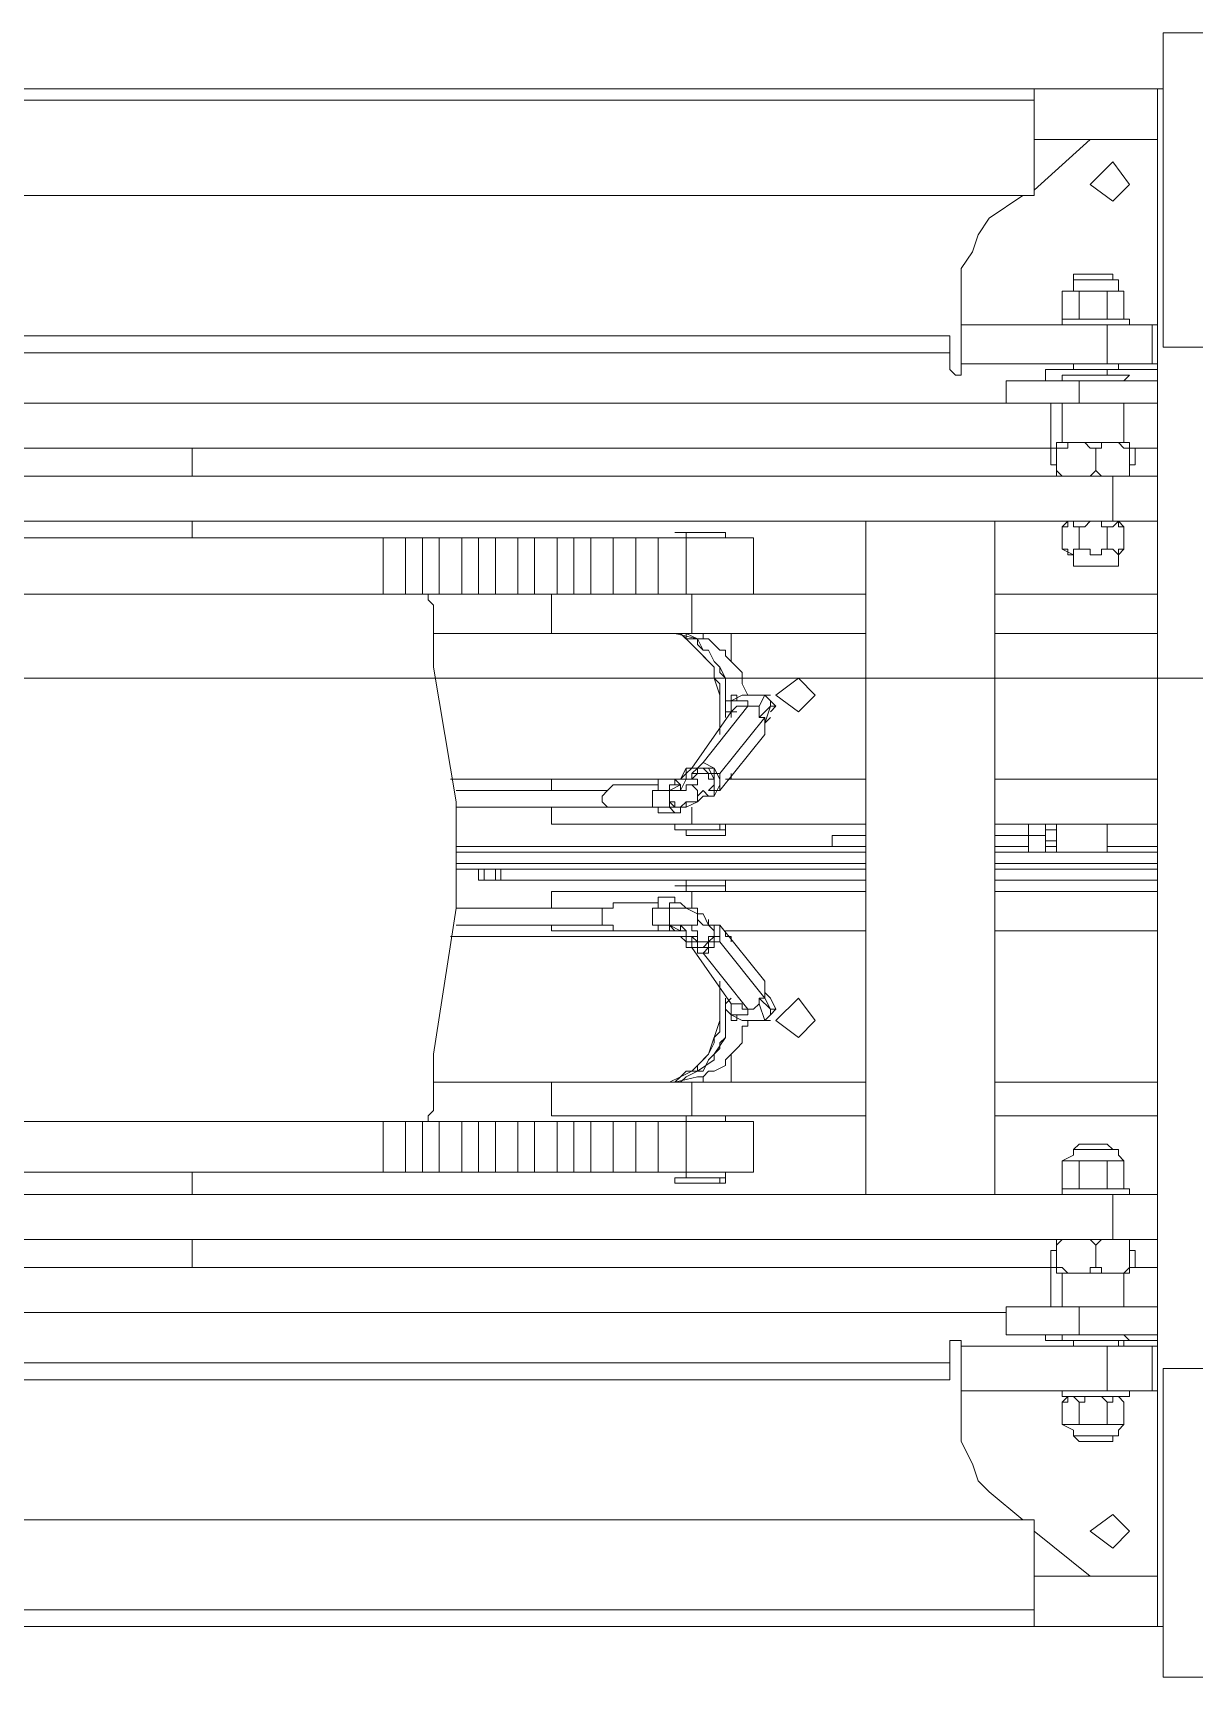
# Model space of a CAD drawing. Header units: metres. Extents: x -13316 to 152404, y -3899 to 30226.
# Drawn here: x 4391.8 to 4458.5, y 902.6 to 997 of the extents above; entities that cross this region are included whole.
import ezdxf

# ---------------------------------------------------------------- set-up
doc = ezdxf.new("R2010")
doc.units = ezdxf.units.M
doc.header["$LTSCALE"] = 100
doc.header["$MEASUREMENT"] = 0
doc.layers.get('0').update_dxf_attribs({"color": 9, "lineweight": 9})
doc.layers.add('25', color=9, linetype='Continuous', lineweight=9)
doc.layers.add('32-ekipman', color=9, linetype='Continuous', lineweight=9)
doc.styles.add('MuuM_TEXT-STANDART', font='ARIALN.TTF')
doc.dimstyles.new('MuuM_DIM200', dxfattribs={"dimscale": 20, "dimtxt": 2, "dimasz": 1, "dimexe": 1, "dimexo": 1, "dimgap": 1, "dimtad": 1, "dimdec": 1, "dimrnd": 0.5, "dimdsep": 46, "dimtxsty": 'MuuM_TEXT-STANDART', "dimblk": 'ARCHTICK', "dimcen": 0, "dimdle": 0.15, "dimclrd": 256, "dimclre": 256, "dimclrt": 256, "dimadec": 0, "dimazin": 0, "dimtfac": 5, "dimtdec": 1, "dimtix": 1, "dimtmove": 2, "dimatfit": 3, "dimldrblk": 'DOT', "dimfxl": 3, "dimfxlon": 1, "dimtolj": 1, "dimlwd": -1, "dimlwe": -1, "dimarcsym": 0})

# ---------------------------------------------------------------- blocks, each defined once
blk = doc.blocks.new('h')
for points in [[(181681.379, -16260.606), (181686.534, -16260.606)], [(181686.534, -16260.606), (181686.534, -16278.326)], [(181686.856, -16263.506), (181686.534, -16263.506)], [(181686.534, -16263.506), (181756.122, -16263.506)], [(181686.856, -16263.506), (181686.856, -16351.78)], [(181693.944, -16269.627), (181693.944, -16263.506)], [(181693.944, -16264.472), (181756.122, -16264.472)], [(181686.856, -16266.405), (181693.944, -16266.405)], [(181690.722, -16266.405), (181693.944, -16268.983)], [(181690.722, -16268.983), (181689.433, -16268.016), (181688.467, -16268.983), (181689.433, -16269.949), (181690.722, -16268.983)], [(181693.944, -16269.627), (181894.009, -16269.627)], [(181694.588, -16269.627), (181696.521, -16271.238)], [(181698.132, -16275.104), (181698.132, -16274.137), (181697.487, -16272.849), (181697.165, -16271.882), (181696.521, -16271.238)], [(181689.111, -16274.46), (181691.688, -16274.46), (181689.433, -16274.46)], [(181689.111, -16274.46), (181689.111, -16274.782)], [(181691.366, -16274.137), (181689.433, -16274.137)], [(181689.433, -16274.46), (181689.433, -16274.137)], [(181691.688, -16274.46), (181691.366, -16274.137)], [(181691.688, -16274.782), (181691.688, -16274.46), (181691.688, -16274.46)], [(181688.789, -16275.104), (181689.111, -16274.782)], [(181688.789, -16276.393), (181688.789, -16275.104)], [(181688.789, -16275.104), (181689.111, -16275.104)], [(181689.111, -16274.782), (181689.111, -16274.782)], [(181689.111, -16274.782), (181689.111, -16274.782)], [(181689.111, -16275.104), (181689.755, -16275.104)], [(181689.755, -16276.393), (181689.755, -16275.104)], [(181691.044, -16275.104), (181689.755, -16275.104)], [(181691.366, -16275.104), (181691.044, -16275.104)], [(181691.366, -16276.393), (181691.366, -16275.104)], [(181691.366, -16275.104), (181691.688, -16275.104)], [(181691.688, -16274.782), (181691.688, -16274.782)], [(181692.333, -16275.104), (181691.688, -16274.782)], [(181691.688, -16275.104), (181692.333, -16275.104)], [(181692.333, -16276.393), (181692.333, -16275.104)], [(181698.132, -16275.104), (181698.132, -16277.037)], [(181688.789, -16276.393), (181689.111, -16276.715)], [(181689.111, -16276.715), (181689.111, -16276.715), (181688.789, -16276.393)], [(181689.755, -16276.393), (181689.433, -16276.393), (181689.433, -16276.715), (181689.111, -16276.715)], [(181690.4, -16276.715), (181690.078, -16276.715), (181689.755, -16276.393)], [(181691.366, -16276.393), (181691.044, -16276.393), (181691.044, -16276.715), (181690.4, -16276.715)], [(181691.688, -16276.715), (181691.688, -16276.715), (181691.366, -16276.393)], [(181692.333, -16276.393), (181692.011, -16276.393), (181692.011, -16276.715), (181691.688, -16276.715)], [(181692.333, -16276.393), (181692.011, -16276.715)], [(181698.132, -16277.037), (181686.856, -16277.037)], [(181687.178, -16279.614), (181687.178, -16277.037)], [(181688.467, -16276.715), (181688.467, -16277.037)], [(181692.333, -16276.715), (181688.467, -16276.715)], [(181689.755, -16277.037), (181689.755, -16279.614)], [(181692.333, -16276.715), (181692.333, -16277.037)], [(181698.132, -16279.614), (181698.132, -16277.037)], [(181686.534, -16278.326), (181681.379, -16278.326)], [(181698.776, -16279.936), (181698.776, -16277.681)], [(181892.72, -16277.681), (181698.776, -16277.681)], [(181892.72, -16278.648), (181698.776, -16278.648)], [(181698.132, -16279.614), (181686.856, -16279.614)], [(181693.299, -16279.936), (181686.856, -16279.936)], [(181695.554, -16280.259), (181686.856, -16280.259)], [(181688.467, -16279.936), (181688.789, -16280.259)], [(181692.333, -16279.936), (181688.467, -16279.936)], [(181692.333, -16279.936), (181688.467, -16279.936)], [(181692.333, -16279.936), (181688.467, -16279.936)], [(181688.789, -16279.614), (181688.789, -16279.936)], [(181689.111, -16279.936), (181689.111, -16279.614)], [(181689.755, -16279.936), (181689.755, -16279.936)], [(181691.366, -16281.869), (181691.366, -16280.259)], [(181691.688, -16279.936), (181691.688, -16279.614)], [(181692.333, -16279.936), (181692.333, -16280.259)], [(181693.299, -16280.259), (181693.299, -16279.936)], [(181695.554, -16280.259), (181695.554, -16281.869)], [(181698.132, -16279.614), (181698.132, -16279.936)], [(181698.132, -16279.936), (181698.132, -16279.936), (181698.454, -16279.936), (181698.776, -16279.936)], [(181695.554, -16281.869), (181686.856, -16281.869)], [(181688.789, -16281.869), (181688.789, -16283.802)], [(181692.333, -16281.869), (181692.333, -16283.802)], [(181692.977, -16284.125), (181692.977, -16281.869)], [(181901.097, -16281.547), (181695.554, -16281.547)], [(181688.467, -16285.735), (181688.467, -16283.802)], [(181688.467, -16283.802), (181692.655, -16283.802)], [(181688.467, -16284.125), (181688.467, -16284.125), (181688.789, -16283.802), (181689.433, -16283.802)], [(181689.433, -16283.802), (181690.078, -16283.802)], [(181690.078, -16283.802), (181690.078, -16284.125), (181690.4, -16284.125)], [(181690.4, -16284.125), (181690.722, -16284.125), (181690.722, -16283.802), (181691.688, -16283.802)], [(181691.688, -16283.802), (181692.011, -16283.802), (181692.333, -16284.125), (181692.655, -16284.125)], [(181692.655, -16285.735), (181692.655, -16283.802)], [(181686.856, -16284.125), (181688.467, -16284.125)], [(181688.145, -16284.125), (181688.145, -16285.091)], [(181690.4, -16285.413), (181690.4, -16284.125)], [(181809.601, -16284.125), (181692.655, -16284.125)], [(181692.977, -16284.125), (181692.977, -16285.091)], [(181742.269, -16284.125), (181742.269, -16285.735)], [(181809.601, -16285.735), (181686.856, -16285.735)], [(181688.467, -16285.091), (181688.145, -16285.091)], [(181688.467, -16285.413), (181688.467, -16285.735), (181688.789, -16285.735), (181689.111, -16285.735), (181689.111, -16285.735)], [(181689.433, -16285.735), (181690.078, -16285.735), (181690.078, -16285.735), (181690.078, -16285.735), (181690.4, -16285.413)], [(181689.433, -16288.313), (181689.433, -16285.735)], [(181690.4, -16285.413), (181690.722, -16285.735), (181690.722, -16285.735), (181691.044, -16285.735), (181691.688, -16285.735)], [(181691.688, -16285.735), (181692.011, -16285.735), (181692.011, -16285.735), (181692.333, -16285.735), (181692.655, -16285.413)], [(181692.977, -16285.091), (181692.655, -16285.091)], [(181809.601, -16288.313), (181686.856, -16288.313)], [(181688.467, -16288.635), (181688.467, -16288.313)], [(181688.467, -16288.635), (181692.333, -16288.635)], [(181688.789, -16288.635), (181688.789, -16290.246)], [(181688.789, -16288.635), (181689.111, -16288.635)], [(181688.789, -16288.635), (181689.111, -16288.635)], [(181689.111, -16288.635), (181689.755, -16288.635)], [(181689.755, -16288.635), (181689.755, -16290.246)], [(181689.755, -16288.635), (181690.4, -16288.635)], [(181690.4, -16288.635), (181691.366, -16288.635)], [(181691.366, -16288.635), (181691.366, -16290.246)], [(181691.366, -16288.635), (181691.688, -16288.635)], [(181691.688, -16288.635), (181692.333, -16288.635)], [(181692.333, -16288.635), (181692.011, -16288.635)], [(181692.333, -16288.635), (181692.333, -16288.313)], [(181692.333, -16288.635), (181692.333, -16290.246)], [(181696.199, -16288.313), (181696.199, -16326.973)], [(181703.609, -16288.313), (181696.199, -16288.313)], [(181703.609, -16288.313), (181703.609, -16326.973)], [(181742.269, -16288.313), (181742.269, -16289.601)], [(181710.052, -16289.601), (181710.052, -16292.501)], [(181718.106, -16289.601), (181710.052, -16289.601)], [(181711.663, -16288.957), (181711.663, -16289.279)], [(181711.663, -16288.957), (181714.562, -16288.957)], [(181713.918, -16288.957), (181711.663, -16288.957)], [(181713.918, -16288.957), (181711.663, -16288.957)], [(181711.663, -16288.957), (181711.663, -16288.957)], [(181711.663, -16289.279), (181711.663, -16289.601)], [(181713.918, -16289.279), (181711.663, -16289.279)], [(181711.985, -16289.279), (181711.985, -16288.957)], [(181714.562, -16289.279), (181711.985, -16289.279)], [(181713.918, -16288.957), (181713.918, -16288.957)], [(181713.918, -16289.279), (181713.918, -16289.601)], [(181713.918, -16289.601), (181713.918, -16292.501)], [(181714.562, -16289.279), (181714.562, -16288.957)], [(181715.529, -16292.501), (181715.529, -16289.601)], [(181716.817, -16289.601), (181716.817, -16292.501)], [(181718.106, -16289.601), (181718.106, -16292.501)], [(181718.106, -16289.601), (181763.532, -16289.601)], [(181719.395, -16289.601), (181719.395, -16292.501)], [(181720.361, -16289.601), (181720.361, -16292.501)], [(181721.328, -16289.601), (181721.328, -16292.501)], [(181722.616, -16289.601), (181722.616, -16292.501)], [(181723.583, -16289.601), (181723.583, -16292.501)], [(181724.872, -16289.601), (181724.872, -16292.501)], [(181725.838, -16289.601), (181725.838, -16292.501)], [(181726.805, -16289.601), (181726.805, -16292.501)], [(181728.093, -16289.601), (181728.093, -16292.501)], [(181729.06, -16289.601), (181729.06, -16292.501)], [(181730.026, -16289.601), (181730.026, -16292.501)], [(181731.315, -16289.601), (181731.315, -16292.501)], [(181731.315, -16292.501), (181731.315, -16289.601)], [(181688.789, -16290.246), (181689.433, -16290.246)], [(181688.789, -16290.246), (181689.111, -16290.568)], [(181689.111, -16290.568), (181689.111, -16290.568)], [(181689.111, -16290.568), (181689.111, -16290.568)], [(181689.111, -16290.568), (181689.111, -16290.89)], [(181689.433, -16290.246), (181689.755, -16290.246)], [(181689.755, -16290.246), (181691.366, -16290.246)], [(181691.366, -16290.246), (181692.333, -16290.246)], [(181692.333, -16290.246), (181691.688, -16290.568)], [(181691.688, -16290.568), (181691.688, -16290.568)], [(181691.688, -16290.89), (181691.688, -16290.89), (181691.688, -16290.568)], [(181689.111, -16290.89), (181691.688, -16290.89)], [(181689.433, -16290.89), (181689.755, -16291.212)], [(181691.688, -16290.89), (181689.433, -16290.89)], [(181691.366, -16291.212), (181689.755, -16291.212)], [(181691.688, -16290.89), (181691.366, -16291.212)], [(181740.658, -16292.501), (181710.052, -16292.501)], [(181711.663, -16292.501), (181711.663, -16292.823)], [(181713.918, -16292.501), (181713.918, -16292.823)], [(181728.415, -16293.145), (181728.415, -16293.145), (181728.738, -16292.823), (181728.738, -16292.501), (181729.06, -16292.501)], [(181729.06, -16292.501), (181754.189, -16292.501)], [(181731.315, -16292.501), (181763.532, -16292.501)], [(181696.199, -16292.823), (181686.856, -16292.823)], [(181721.65, -16292.823), (181703.609, -16292.823)], [(181713.596, -16294.756), (181713.596, -16292.823)], [(181721.65, -16294.756), (181721.65, -16292.823)], [(181728.415, -16293.145), (181728.415, -16296.367)], [(181696.199, -16294.756), (181686.856, -16294.756)], [(181721.65, -16294.756), (181703.609, -16294.756)], [(181710.374, -16298.3), (181710.374, -16297.978), (181710.696, -16297.978), (181710.696, -16297.333), (181710.696, -16297.011), (181711.018, -16296.689), (181711.341, -16296.367), (181711.663, -16296.045), (181711.663, -16295.723), (181712.307, -16295.4), (181712.629, -16295.4), (181712.951, -16295.078), (181713.274, -16295.078)], [(181711.341, -16294.756), (181711.341, -16296.367)], [(181711.341, -16294.756), (181711.341, -16296.367)], [(181713.918, -16294.756), (181711.341, -16294.756)], [(181711.663, -16294.756), (181711.663, -16294.756)], [(181714.562, -16294.756), (181714.24, -16294.756), (181713.918, -16295.078), (181713.274, -16295.4), (181712.951, -16295.4), (181712.629, -16296.045), (181712.307, -16296.367), (181711.663, -16297.333), (181711.663, -16297.978)], [(181714.884, -16294.756), (181714.24, -16294.756), (181713.918, -16295.078), (181713.918, -16295.078), (181713.274, -16295.4), (181713.274, -16295.4), (181712.307, -16296.045), (181712.307, -16296.367), (181711.985, -16296.689), (181711.985, -16297.011), (181711.663, -16297.333), (181711.663, -16297.656), (181711.663, -16297.978)], [(181715.207, -16294.756), (181714.562, -16294.756), (181714.24, -16295.078), (181713.918, -16295.4), (181713.596, -16295.4), (181713.274, -16295.4), (181713.274, -16295.723), (181712.951, -16296.045), (181712.629, -16296.367), (181712.307, -16297.011), (181712.307, -16297.333), (181711.985, -16297.656), (181711.985, -16297.978)], [(181711.985, -16298.944), (181711.985, -16298.3), (181712.629, -16296.367), (181713.274, -16295.723), (181713.596, -16295.4), (181714.24, -16295.078)], [(181712.951, -16294.756), (181712.951, -16295.078)], [(181713.274, -16295.078), (181714.562, -16294.756)], [(181713.918, -16294.756), (181713.918, -16294.756)], [(181714.24, -16295.078), (181714.884, -16294.756)], [(181714.884, -16294.756), (181714.562, -16294.756)], [(181714.884, -16294.756), (181715.529, -16294.756)], [(181714.884, -16294.756), (181715.207, -16294.756)], [(181715.529, -16294.756), (181715.207, -16294.756)], [(181728.415, -16294.756), (181715.529, -16294.756)], [(181727.127, -16304.743), (181728.415, -16296.367)], [(181708.763, -16298.3), (181707.475, -16297.333), (181706.508, -16298.3), (181707.475, -16299.589), (181708.763, -16298.3)], [(181711.663, -16297.978), (181711.663, -16299.589)], [(181711.663, -16297.978), (181711.663, -16298.622)], [(181711.985, -16297.978), (181711.985, -16298.944)], [(181709.085, -16298.622), (181708.763, -16298.944)], [(181709.085, -16298.944), (181708.763, -16298.944)], [(181708.763, -16298.944), (181709.085, -16299.589)], [(181709.408, -16298.3), (181709.085, -16298.3), (181709.408, -16298.3)], [(181709.408, -16298.3), (181709.085, -16298.622)], [(181709.085, -16298.944), (181709.085, -16298.622)], [(181709.085, -16298.622), (181709.085, -16298.944)], [(181709.408, -16299.589), (181709.085, -16298.944)], [(181709.73, -16299.589), (181709.085, -16298.944)], [(181710.696, -16298.3), (181709.408, -16298.3)], [(181709.73, -16299.266), (181709.408, -16298.3)], [(181709.73, -16299.266), (181710.052, -16298.944), (181710.374, -16298.944)], [(181710.374, -16298.944), (181710.374, -16298.622), (181710.696, -16298.622)], [(181710.374, -16298.944), (181710.696, -16298.944)], [(181710.374, -16298.944), (181712.951, -16302.166)], [(181710.696, -16298.944), (181710.374, -16298.944)], [(181710.696, -16298.3), (181711.341, -16298.622)], [(181711.341, -16298.622), (181710.696, -16298.622)], [(181710.696, -16298.944), (181710.696, -16298.944), (181710.696, -16299.266), (181711.341, -16299.266)], [(181711.018, -16298.3), (181711.341, -16298.3)], [(181711.018, -16298.622), (181711.018, -16298.3)], [(181711.018, -16298.3), (181711.341, -16298.3)], [(181711.341, -16298.3), (181711.341, -16298.622), (181711.663, -16298.944), (181711.663, -16298.944)], [(181711.341, -16299.266), (181711.341, -16298.622)], [(181711.663, -16298.944), (181711.663, -16299.266), (181711.341, -16299.589)], [(181711.341, -16299.266), (181711.341, -16298.944)], [(181711.663, -16298.622), (181711.663, -16298.944)], [(181711.663, -16298.944), (181711.663, -16299.589)], [(181711.985, -16300.555), (181711.985, -16298.944)], [(181711.985, -16298.944), (181711.985, -16300.555)], [(181709.408, -16299.911), (181709.085, -16299.589)], [(181709.408, -16299.589), (181709.408, -16299.589), (181709.73, -16299.589), (181709.73, -16299.266), (181709.73, -16299.266)], [(181709.408, -16299.589), (181711.985, -16302.81)], [(181709.408, -16300.233), (181709.408, -16299.589)], [(181711.341, -16299.266), (181711.018, -16299.266)], [(181711.341, -16299.266), (181713.596, -16302.488)], [(181709.408, -16300.555), (181709.408, -16300.233)], [(181709.408, -16300.555), (181711.985, -16303.777)], [(181711.341, -16302.81), (181711.341, -16303.132)], [(181711.985, -16303.455), (181711.985, -16303.132), (181712.307, -16303.132), (181712.307, -16302.81), (181712.307, -16302.81), (181712.307, -16302.488)], [(181711.985, -16302.81), (181712.307, -16302.81), (181712.307, -16302.488)], [(181711.985, -16303.455), (181711.985, -16302.81)], [(181712.307, -16302.488), (181712.629, -16302.488), (181712.629, -16302.166), (181712.951, -16302.166)], [(181712.307, -16302.488), (181712.629, -16302.488), (181712.951, -16302.166), (181713.274, -16302.166)], [(181712.307, -16303.455), (181712.307, -16303.132), (181712.307, -16303.132), (181712.307, -16302.81), (181712.629, -16302.81), (181712.951, -16302.488)], [(181712.951, -16302.488), (181712.629, -16302.488), (181712.629, -16302.81), (181712.307, -16302.81), (181712.307, -16303.132), (181712.307, -16303.132), (181712.307, -16303.455)], [(181713.274, -16302.81), (181712.629, -16302.81), (181712.307, -16303.132)], [(181713.274, -16303.132), (181713.274, -16302.81), (181712.629, -16302.81), (181712.629, -16303.132), (181712.307, -16303.132)], [(181712.951, -16302.166), (181713.274, -16302.166)], [(181713.274, -16302.488), (181712.951, -16302.488)], [(181712.951, -16302.488), (181713.274, -16302.488)], [(181713.274, -16302.166), (181713.274, -16302.488), (181713.596, -16302.488)], [(181713.274, -16302.166), (181713.274, -16302.488), (181713.596, -16302.488), (181713.596, -16302.81), (181713.918, -16302.81), (181713.918, -16303.132)], [(181713.274, -16302.488), (181713.274, -16302.81)], [(181713.596, -16303.132), (181713.596, -16302.81), (181713.274, -16302.81), (181713.274, -16302.488), (181713.274, -16302.488)], [(181713.274, -16302.81), (181713.596, -16302.81), (181713.596, -16303.132)], [(181713.596, -16303.132), (181713.596, -16303.132), (181713.274, -16302.81)], [(181713.596, -16302.488), (181713.918, -16302.488), (181713.918, -16303.132)], [(181714.884, -16303.132), (181714.24, -16303.132), (181713.918, -16302.81)], [(181713.918, -16302.81), (181714.24, -16303.132), (181714.562, -16303.132), (181714.884, -16303.132)], [(181696.199, -16303.455), (181686.856, -16303.455)], [(181711.663, -16303.455), (181703.609, -16303.455)], [(181711.663, -16303.132), (181711.341, -16303.132)], [(181711.341, -16303.132), (181711.341, -16303.132)], [(181711.663, -16303.132), (181711.663, -16303.455)], [(181712.307, -16303.777), (181712.307, -16303.777), (181712.307, -16303.777), (181711.985, -16303.777), (181711.985, -16303.455)], [(181711.985, -16303.777), (181711.985, -16303.455)], [(181712.307, -16303.777), (181711.985, -16303.777), (181711.985, -16303.777)], [(181712.307, -16303.777), (181712.307, -16303.455), (181712.307, -16303.455), (181712.307, -16303.132), (181712.307, -16303.132), (181712.307, -16303.132)], [(181712.307, -16303.132), (181712.307, -16303.455)], [(181712.307, -16303.455), (181712.629, -16303.777)], [(181712.307, -16303.455), (181712.307, -16303.777), (181712.307, -16303.777), (181712.307, -16303.455)], [(181712.307, -16303.455), (181712.307, -16303.777), (181712.307, -16303.777), (181712.629, -16303.777)], [(181712.629, -16303.777), (181712.307, -16303.777)], [(181712.629, -16303.777), (181712.307, -16303.777)], [(181712.629, -16303.777), (181712.629, -16303.777), (181712.307, -16303.777)], [(181712.951, -16304.421), (181712.629, -16303.777)], [(181712.629, -16303.777), (181712.629, -16304.099)], [(181712.629, -16303.777), (181712.629, -16304.099)], [(181712.629, -16303.777), (181712.951, -16303.777)], [(181712.951, -16303.777), (181713.274, -16304.099)], [(181713.918, -16303.132), (181713.274, -16303.132)], [(181713.274, -16303.132), (181713.274, -16303.455)], [(181713.274, -16303.132), (181713.596, -16303.132)], [(181713.274, -16303.132), (181713.274, -16303.132)], [(181713.274, -16303.132), (181713.274, -16303.132)], [(181713.274, -16303.455), (181713.596, -16303.455)], [(181713.596, -16303.455), (181713.596, -16303.777), (181713.274, -16303.777), (181713.274, -16304.099)], [(181713.596, -16303.455), (181713.596, -16303.777), (181713.918, -16303.777)], [(181713.918, -16303.132), (181713.918, -16303.132)], [(181713.918, -16303.132), (181714.562, -16303.132)], [(181713.918, -16303.455), (181713.918, -16303.132)], [(181713.918, -16303.132), (181713.918, -16303.132), (181714.24, -16303.132)], [(181713.918, -16303.132), (181714.24, -16303.132)], [(181713.918, -16303.132), (181713.918, -16303.132)], [(181713.918, -16303.132), (181713.918, -16303.455)], [(181713.918, -16303.132), (181713.918, -16303.132)], [(181713.918, -16303.132), (181713.918, -16303.132)], [(181714.562, -16303.455), (181713.918, -16303.455)], [(181714.24, -16303.777), (181713.918, -16303.455)], [(181713.918, -16303.777), (181714.24, -16303.777)], [(181714.24, -16303.132), (181715.207, -16303.132)], [(181714.24, -16303.132), (181714.562, -16303.132)], [(181714.24, -16303.455), (181714.884, -16303.777)], [(181714.24, -16303.777), (181714.24, -16303.455), (181714.562, -16303.455)], [(181714.24, -16303.777), (181714.24, -16303.455), (181714.562, -16303.455), (181714.884, -16303.777)], [(181714.24, -16303.777), (181714.24, -16303.777)], [(181714.24, -16303.777), (181714.24, -16303.777), (181714.562, -16303.777)], [(181714.562, -16303.132), (181714.884, -16303.132)], [(181715.529, -16303.455), (181714.562, -16303.455)], [(181714.562, -16303.455), (181714.884, -16303.455), (181714.884, -16303.777)], [(181714.562, -16303.777), (181714.884, -16303.777)], [(181714.884, -16303.132), (181715.207, -16303.132)], [(181715.529, -16303.132), (181714.884, -16303.132)], [(181715.851, -16303.777), (181714.884, -16303.777)], [(181714.884, -16303.777), (181714.884, -16303.777), (181714.884, -16303.777)], [(181714.884, -16303.777), (181714.884, -16303.777), (181714.884, -16303.777), (181714.884, -16304.421)], [(181714.884, -16303.777), (181714.884, -16304.421)], [(181714.884, -16303.777), (181714.884, -16304.421)], [(181715.207, -16303.132), (181715.529, -16303.132)], [(181727.449, -16303.132), (181715.529, -16303.132)], [(181721.65, -16303.455), (181715.529, -16303.455)], [(181715.529, -16303.455), (181715.529, -16303.455), (181715.529, -16303.777)], [(181715.851, -16303.455), (181715.529, -16303.455)], [(181715.529, -16303.777), (181715.851, -16303.777)], [(181715.529, -16303.777), (181715.851, -16303.777)], [(181718.106, -16303.455), (181715.851, -16303.455)], [(181715.851, -16303.777), (181715.851, -16304.421)], [(181715.851, -16303.777), (181715.851, -16304.421)], [(181715.851, -16303.777), (181715.851, -16303.777)], [(181718.428, -16303.777), (181718.106, -16303.777), (181718.106, -16303.455)], [(181727.127, -16303.777), (181718.428, -16303.777)], [(181718.75, -16304.421), (181718.75, -16303.777), (181718.428, -16303.777), (181718.428, -16303.777)], [(181721.65, -16303.455), (181721.65, -16303.777)], [(181713.274, -16304.743), (181713.274, -16304.421), (181712.951, -16304.421)], [(181713.274, -16304.421), (181713.274, -16304.099)], [(181713.274, -16304.099), (181713.274, -16304.099), (181713.274, -16304.421)], [(181713.274, -16304.421), (181713.274, -16304.421)], [(181713.274, -16304.421), (181713.918, -16304.743)], [(181713.918, -16304.743), (181713.274, -16304.743)], [(181713.596, -16304.743), (181713.596, -16305.71)], [(181713.918, -16304.743), (181714.24, -16304.743)], [(181714.24, -16305.065), (181713.918, -16304.743)], [(181713.918, -16304.743), (181713.918, -16304.743)], [(181714.24, -16304.743), (181714.24, -16304.743), (181714.562, -16304.743), (181714.562, -16304.743), (181714.884, -16304.743), (181714.884, -16304.421)], [(181714.884, -16304.421), (181714.884, -16304.743), (181714.24, -16304.743)], [(181714.562, -16304.743), (181714.24, -16304.743)], [(181714.884, -16304.743), (181714.562, -16304.743), (181714.24, -16304.743)], [(181714.884, -16304.421), (181714.884, -16304.743), (181714.562, -16304.743)], [(181714.884, -16304.099), (181714.884, -16304.421)], [(181714.884, -16304.421), (181714.884, -16304.743)], [(181714.884, -16304.421), (181714.884, -16304.743), (181714.884, -16304.743), (181714.884, -16305.065)], [(181714.884, -16304.421), (181714.884, -16304.421)], [(181715.851, -16304.743), (181714.884, -16304.743)], [(181714.884, -16304.743), (181714.884, -16304.743), (181714.884, -16305.065)], [(181715.851, -16304.743), (181715.529, -16304.743)], [(181715.851, -16304.743), (181715.529, -16304.743)], [(181715.529, -16304.743), (181715.529, -16305.065)], [(181715.851, -16304.421), (181715.851, -16304.743)], [(181715.851, -16304.421), (181715.851, -16304.743)], [(181715.851, -16304.743), (181715.851, -16304.743)], [(181718.428, -16304.743), (181718.106, -16304.743), (181718.106, -16305.065)], [(181718.75, -16304.421), (181718.75, -16304.743), (181718.428, -16304.743), (181718.428, -16304.743)], [(181727.127, -16304.743), (181718.428, -16304.743)], [(181721.65, -16304.743), (181721.65, -16305.71)], [(181727.127, -16310.864), (181727.127, -16304.743)], [(181686.856, -16305.71), (181696.199, -16305.71)], [(181703.609, -16305.71), (181721.65, -16305.71)], [(181711.663, -16305.71), (181711.663, -16306.354)], [(181713.918, -16305.71), (181713.918, -16306.354)], [(181714.562, -16305.388), (181714.562, -16305.065), (181714.24, -16305.065)], [(181714.884, -16305.065), (181714.24, -16305.065)], [(181714.884, -16305.065), (181714.562, -16305.065), (181714.562, -16305.388)], [(181715.529, -16305.388), (181714.562, -16305.388)], [(181715.529, -16305.065), (181715.851, -16305.065)], [(181715.529, -16305.065), (181715.529, -16305.065), (181715.529, -16305.388)], [(181718.106, -16305.065), (181715.851, -16305.065)], [(181686.856, -16306.354), (181696.199, -16306.354)], [(181724.549, -16306.354), (181703.609, -16306.354)], [(181713.918, -16306.032), (181711.663, -16306.032)], [(181711.663, -16306.032), (181714.562, -16306.032)], [(181713.918, -16306.354), (181711.663, -16306.354)], [(181711.663, -16306.354), (181711.663, -16306.354)], [(181714.562, -16306.032), (181711.985, -16306.032)], [(181713.918, -16306.032), (181713.918, -16306.354)], [(181713.918, -16306.354), (181713.918, -16306.354)], [(181724.549, -16306.998), (181724.549, -16306.354)], [(181724.549, -16306.354), (181724.549, -16306.354)], [(181724.549, -16306.354), (181724.549, -16306.676)], [(181724.549, -16306.354), (181724.549, -16306.354)], [(181724.549, -16306.354), (181724.872, -16306.354)], [(181724.549, -16306.676), (181724.549, -16306.998)], [(181724.872, -16306.354), (181724.872, -16306.354)], [(181725.194, -16306.354), (181724.872, -16306.354), (181724.872, -16306.998)], [(181725.194, -16306.354), (181724.872, -16306.354), (181724.872, -16306.998), (181725.194, -16306.998)], [(181725.516, -16306.354), (181725.194, -16306.354)], [(181725.516, -16306.354), (181725.194, -16306.354)], [(181725.516, -16306.998), (181725.516, -16306.998), (181725.516, -16306.354), (181725.194, -16306.354)], [(181725.516, -16306.998), (181725.516, -16306.998), (181725.516, -16306.998), (181725.516, -16306.354), (181725.194, -16306.354)], [(181725.838, -16306.998), (181725.838, -16306.354), (181725.516, -16306.354)], [(181725.516, -16306.998), (181725.516, -16306.998), (181725.516, -16306.998), (181725.516, -16306.354), (181725.516, -16306.354)], [(181696.199, -16306.998), (181686.856, -16306.998)], [(181686.856, -16306.998), (181696.199, -16306.998)], [(181686.856, -16307.321), (181696.199, -16307.321)], [(181727.127, -16306.998), (181703.609, -16306.998)], [(181703.609, -16306.998), (181724.549, -16306.998)], [(181703.609, -16307.321), (181727.127, -16307.321)], [(181724.549, -16306.998), (181724.549, -16306.998)], [(181724.549, -16306.998), (181724.549, -16306.998)], [(181727.127, -16306.998), (181727.127, -16306.998)], [(181727.127, -16307.321), (181727.127, -16306.998)], [(181727.127, -16306.998), (181727.127, -16306.998)], [(181686.856, -16307.965), (181696.199, -16307.965)], [(181689.755, -16308.287), (181686.856, -16308.287)], [(181689.755, -16309.576), (181689.755, -16307.965)], [(181692.655, -16307.965), (181689.755, -16307.965)], [(181692.655, -16308.287), (181692.655, -16307.965)], [(181692.655, -16308.287), (181692.655, -16309.576)], [(181692.655, -16308.287), (181693.299, -16308.287)], [(181693.299, -16308.287), (181692.655, -16308.287)], [(181693.299, -16309.576), (181693.299, -16307.965)], [(181694.266, -16309.576), (181694.266, -16307.965)], [(181694.266, -16308.287), (181696.199, -16308.287)], [(181696.199, -16308.287), (181694.266, -16308.287)], [(181703.609, -16307.965), (181727.127, -16307.965)], [(181703.609, -16308.287), (181705.542, -16308.287)], [(181727.127, -16308.287), (181703.609, -16308.287)], [(181705.542, -16308.287), (181705.542, -16308.931)], [(181727.127, -16307.965), (181727.127, -16308.287)], [(181727.127, -16308.287), (181727.127, -16308.609)], [(181693.299, -16308.609), (181692.655, -16308.609)], [(181693.299, -16309.254), (181692.655, -16309.254)], [(181694.266, -16308.931), (181693.299, -16308.931)], [(181694.266, -16308.931), (181696.199, -16308.931)], [(181703.609, -16308.931), (181705.542, -16308.931)], [(181713.918, -16308.931), (181711.663, -16308.931)], [(181713.918, -16308.931), (181711.663, -16308.931)], [(181711.663, -16308.931), (181711.663, -16309.254)], [(181711.663, -16308.931), (181711.663, -16308.931)], [(181713.918, -16309.254), (181711.663, -16309.254)], [(181711.663, -16309.254), (181711.663, -16309.576)], [(181711.985, -16309.254), (181714.562, -16309.254)], [(181711.985, -16309.576), (181711.985, -16309.254)], [(181713.918, -16308.931), (181713.918, -16308.931)], [(181713.918, -16308.931), (181713.918, -16309.254)], [(181714.562, -16309.254), (181714.562, -16309.576)], [(181727.127, -16308.609), (181727.127, -16308.609)], [(181686.856, -16309.576), (181696.199, -16309.576)], [(181703.609, -16309.576), (181721.65, -16309.576)], [(181714.562, -16309.576), (181711.663, -16309.576)], [(181713.596, -16310.542), (181713.596, -16309.576)], [(181714.884, -16310.542), (181714.562, -16310.22), (181714.24, -16310.22), (181714.24, -16310.542)], [(181714.562, -16310.22), (181714.24, -16310.22), (181714.24, -16310.542)], [(181715.529, -16310.22), (181714.562, -16310.22)], [(181714.884, -16310.542), (181714.562, -16310.22)], [(181715.529, -16310.542), (181715.529, -16310.22)], [(181721.65, -16310.542), (181721.65, -16309.576)], [(181711.985, -16312.153), (181711.985, -16311.831), (181712.307, -16311.187)], [(181711.985, -16311.509), (181712.307, -16311.509), (181712.307, -16311.187), (181712.307, -16311.187)], [(181712.307, -16311.187), (181712.629, -16311.187)], [(181712.307, -16311.187), (181712.629, -16311.187)], [(181712.951, -16311.509), (181712.629, -16311.187)], [(181712.629, -16311.187), (181712.951, -16311.187)], [(181713.274, -16310.864), (181713.274, -16310.864), (181712.951, -16311.187)], [(181712.951, -16311.509), (181713.274, -16311.187)], [(181713.274, -16310.864), (181713.918, -16310.542)], [(181713.274, -16311.187), (181713.274, -16310.864)], [(181713.274, -16310.864), (181713.918, -16310.864)], [(181713.274, -16311.187), (181713.274, -16311.509), (181713.596, -16311.831)], [(181713.274, -16311.187), (181713.274, -16311.187), (181713.274, -16311.187)], [(181713.918, -16310.542), (181713.918, -16310.864)], [(181713.918, -16310.542), (181713.918, -16310.864)], [(181713.918, -16310.864), (181713.918, -16310.542)], [(181713.918, -16310.542), (181713.918, -16310.542)], [(181714.24, -16310.542), (181713.918, -16310.542)], [(181713.918, -16310.864), (181714.24, -16310.542)], [(181713.918, -16310.864), (181713.918, -16310.864)], [(181714.24, -16310.542), (181714.562, -16310.542), (181714.562, -16310.864), (181714.884, -16310.864)], [(181714.884, -16310.864), (181714.562, -16310.542), (181714.24, -16310.542)], [(181714.884, -16310.864), (181714.884, -16310.542), (181714.24, -16310.542)], [(181714.562, -16310.542), (181714.24, -16310.542)], [(181714.884, -16310.864), (181714.884, -16310.542), (181714.562, -16310.542), (181714.562, -16310.542)], [(181714.562, -16311.509), (181714.884, -16311.509), (181714.884, -16311.187)], [(181715.851, -16310.542), (181714.884, -16310.542)], [(181714.884, -16310.542), (181714.884, -16310.542)], [(181714.884, -16311.187), (181714.884, -16310.542), (181714.884, -16310.542), (181714.884, -16310.542)], [(181714.884, -16310.864), (181714.884, -16310.542)], [(181714.884, -16310.864), (181714.884, -16311.187)], [(181714.884, -16311.187), (181714.884, -16310.864)], [(181714.884, -16311.187), (181714.884, -16310.864)], [(181714.884, -16311.187), (181714.884, -16310.864)], [(181714.884, -16311.509), (181714.884, -16311.187)], [(181714.884, -16311.831), (181714.884, -16311.509), (181714.884, -16311.187), (181714.884, -16311.187)], [(181715.529, -16310.542), (181715.851, -16310.542)], [(181715.851, -16310.542), (181715.529, -16310.542)], [(181715.851, -16310.542), (181715.529, -16310.542)], [(181715.851, -16310.542), (181718.106, -16310.542)], [(181715.851, -16311.187), (181715.851, -16310.542)], [(181715.851, -16311.187), (181715.851, -16310.542)], [(181715.851, -16311.509), (181715.851, -16311.187)], [(181715.851, -16311.509), (181715.851, -16311.187)], [(181718.428, -16310.542), (181718.106, -16310.542)], [(181727.127, -16310.542), (181718.428, -16310.542)], [(181718.75, -16311.187), (181718.75, -16310.864), (181718.428, -16310.542), (181718.428, -16310.542)], [(181718.75, -16311.187), (181718.75, -16311.187), (181718.428, -16311.509)], [(181728.415, -16318.596), (181727.127, -16310.864)], [(181686.856, -16312.153), (181696.199, -16312.153)], [(181703.609, -16312.153), (181711.663, -16312.153)], [(181709.408, -16314.73), (181711.985, -16311.509)], [(181711.663, -16312.153), (181711.341, -16312.153)], [(181711.341, -16312.153), (181711.341, -16312.475)], [(181711.341, -16312.153), (181711.341, -16312.475)], [(181711.985, -16312.153), (181711.985, -16311.509)], [(181712.307, -16312.797), (181711.985, -16312.153), (181711.985, -16312.153)], [(181711.985, -16312.475), (181711.985, -16312.153)], [(181712.629, -16311.509), (181712.307, -16311.509), (181712.307, -16311.831)], [(181712.629, -16311.509), (181712.307, -16311.509), (181712.307, -16311.831), (181712.307, -16312.153)], [(181712.307, -16311.831), (181712.629, -16311.509)], [(181712.307, -16311.831), (181712.307, -16311.509)], [(181712.307, -16312.153), (181712.307, -16311.831), (181712.307, -16311.831)], [(181712.307, -16311.831), (181712.307, -16311.831), (181712.307, -16312.153), (181712.307, -16312.153)], [(181712.307, -16311.831), (181712.307, -16312.153)], [(181712.307, -16311.831), (181712.307, -16311.831)], [(181712.951, -16312.797), (181712.629, -16312.797), (181712.307, -16312.153), (181712.307, -16312.153)], [(181712.307, -16312.153), (181712.629, -16312.153), (181712.629, -16312.475), (181713.274, -16312.475)], [(181712.307, -16312.153), (181712.307, -16312.153), (181712.629, -16312.797), (181712.951, -16312.797)], [(181712.951, -16312.797), (181712.629, -16312.475), (181712.307, -16312.475), (181712.307, -16312.153)], [(181713.596, -16311.831), (181713.274, -16311.831)], [(181713.274, -16312.153), (181713.274, -16311.831)], [(181713.596, -16312.153), (181713.596, -16312.475), (181713.274, -16312.475)], [(181713.274, -16312.475), (181713.596, -16312.153)], [(181713.274, -16312.797), (181713.274, -16312.797), (181713.596, -16312.475), (181713.596, -16312.153)], [(181713.274, -16312.153), (181713.918, -16312.153)], [(181713.918, -16311.509), (181713.918, -16311.831), (181713.596, -16311.831)], [(181713.918, -16312.153), (181714.24, -16311.509)], [(181713.918, -16311.509), (181714.24, -16311.509)], [(181714.562, -16312.153), (181713.918, -16312.153), (181713.918, -16312.475)], [(181713.918, -16312.153), (181714.562, -16312.153)], [(181715.207, -16312.153), (181714.884, -16312.153), (181714.24, -16312.153), (181713.918, -16312.475)], [(181714.884, -16312.153), (181714.24, -16312.153), (181713.918, -16312.153)], [(181713.918, -16312.153), (181713.918, -16312.153)], [(181713.918, -16312.153), (181714.562, -16312.153)], [(181713.918, -16312.153), (181713.918, -16312.475)], [(181713.918, -16312.153), (181713.918, -16312.153)], [(181713.918, -16312.153), (181713.918, -16312.475)], [(181713.918, -16312.797), (181714.24, -16312.153)], [(181713.918, -16312.153), (181713.918, -16312.475)], [(181713.918, -16312.153), (181713.918, -16312.153), (181713.918, -16312.153)], [(181714.24, -16311.509), (181714.562, -16311.509)], [(181714.24, -16311.509), (181714.24, -16311.831)], [(181714.24, -16311.509), (181714.24, -16311.831)], [(181714.24, -16311.831), (181714.884, -16311.509)], [(181714.24, -16311.831), (181714.884, -16311.831)], [(181714.24, -16311.831), (181714.562, -16312.153)], [(181714.24, -16312.153), (181714.884, -16312.153)], [(181714.562, -16312.153), (181714.562, -16311.831), (181714.884, -16311.831)], [(181714.884, -16312.153), (181714.562, -16312.153)], [(181727.449, -16312.153), (181714.562, -16312.153)], [(181715.851, -16311.509), (181714.884, -16311.509)], [(181714.884, -16311.831), (181714.884, -16311.509), (181714.884, -16311.509)], [(181714.884, -16312.153), (181715.529, -16312.153)], [(181714.884, -16312.153), (181715.207, -16312.153)], [(181714.884, -16312.153), (181714.884, -16312.153)], [(181715.529, -16312.153), (181715.207, -16312.153)], [(181715.529, -16311.509), (181715.851, -16311.509)], [(181715.529, -16311.509), (181715.851, -16311.509)], [(181715.529, -16311.831), (181715.529, -16311.509)], [(181715.851, -16311.831), (181715.529, -16311.831)], [(181715.529, -16312.153), (181715.529, -16311.831), (181715.529, -16311.831)], [(181715.529, -16312.153), (181721.65, -16312.153)], [(181715.851, -16311.831), (181718.106, -16311.831)], [(181718.428, -16311.509), (181718.106, -16311.831)], [(181727.127, -16311.509), (181718.428, -16311.509)], [(181721.65, -16312.153), (181721.65, -16311.509)], [(181709.408, -16315.697), (181711.985, -16312.475)], [(181710.374, -16316.341), (181712.951, -16313.12)], [(181711.341, -16316.019), (181713.596, -16312.797)], [(181712.307, -16312.797), (181712.307, -16312.797), (181712.307, -16312.475), (181711.985, -16312.475)], [(181713.274, -16312.797), (181712.629, -16312.797), (181712.307, -16312.797)], [(181712.951, -16313.12), (181712.307, -16312.797)], [(181713.274, -16312.475), (181713.274, -16312.797), (181712.951, -16312.797)], [(181712.951, -16312.797), (181713.274, -16312.797)], [(181713.274, -16312.797), (181712.951, -16312.797)], [(181713.274, -16312.797), (181713.274, -16312.797), (181712.951, -16313.12)], [(181713.918, -16312.475), (181713.596, -16312.797), (181713.596, -16312.797), (181713.274, -16312.797)], [(181713.596, -16312.475), (181713.274, -16312.475)], [(181713.274, -16312.797), (181713.274, -16312.475)], [(181713.596, -16312.797), (181713.274, -16312.797)], [(181713.918, -16312.475), (181713.918, -16312.797), (181713.596, -16312.797)], [(181709.408, -16315.375), (181709.408, -16314.73)], [(181711.985, -16316.341), (181711.985, -16314.73)], [(181711.985, -16314.73), (181711.985, -16316.341)], [(181708.763, -16316.986), (181707.475, -16316.019), (181706.508, -16316.986), (181707.475, -16317.952), (181708.763, -16316.986)], [(181709.085, -16316.019), (181708.763, -16316.341)], [(181709.408, -16315.375), (181709.085, -16315.697)], [(181709.408, -16315.375), (181709.085, -16316.341)], [(181709.73, -16315.697), (181709.085, -16316.341)], [(181709.408, -16315.697), (181709.408, -16315.375)], [(181709.73, -16316.019), (181709.73, -16316.019), (181709.73, -16315.697), (181709.408, -16315.697)], [(181710.374, -16316.341), (181709.73, -16316.341), (181709.73, -16316.019)], [(181711.341, -16316.019), (181711.018, -16316.341), (181710.696, -16316.341)], [(181711.341, -16316.019), (181711.018, -16316.019)], [(181711.341, -16315.697), (181711.341, -16316.019), (181711.663, -16316.019), (181711.663, -16316.341)], [(181711.341, -16316.019), (181711.341, -16316.341)], [(181711.341, -16316.019), (181711.341, -16316.341)], [(181711.341, -16316.019), (181711.341, -16316.341)], [(181711.341, -16316.663), (181711.341, -16316.019)], [(181711.663, -16315.697), (181711.663, -16316.341)], [(181711.663, -16315.697), (181711.663, -16316.986)], [(181708.763, -16316.341), (181709.085, -16316.663)], [(181709.085, -16316.341), (181708.763, -16316.341), (181708.763, -16316.341)], [(181709.085, -16316.341), (181709.085, -16316.663)], [(181709.085, -16316.663), (181709.408, -16316.986)], [(181709.408, -16316.986), (181709.085, -16316.986), (181709.085, -16316.986), (181709.408, -16316.986)], [(181709.73, -16316.341), (181709.408, -16316.986)], [(181710.696, -16316.986), (181709.408, -16316.986)], [(181710.696, -16316.341), (181710.374, -16316.341)], [(181710.374, -16316.341), (181710.374, -16316.663), (181710.696, -16316.663)], [(181710.374, -16316.341), (181710.374, -16316.663)], [(181710.696, -16316.341), (181710.374, -16316.341)], [(181710.374, -16316.986), (181710.696, -16317.63), (181710.696, -16317.952), (181710.696, -16318.274), (181711.018, -16318.596), (181711.341, -16318.919), (181711.663, -16319.241), (181711.663, -16319.563), (181711.985, -16319.563), (181712.307, -16319.885), (181712.629, -16320.207), (181713.274, -16320.207)], [(181711.341, -16316.663), (181710.696, -16316.663)], [(181710.696, -16316.986), (181711.341, -16316.663)], [(181711.018, -16316.663), (181711.018, -16316.986)], [(181711.018, -16316.986), (181711.341, -16316.986)], [(181711.341, -16316.986), (181711.018, -16316.986)], [(181711.663, -16316.341), (181711.663, -16316.663), (181711.341, -16316.663), (181711.341, -16316.986)], [(181711.663, -16316.341), (181711.663, -16316.986)], [(181711.663, -16316.986), (181711.663, -16317.308), (181711.663, -16317.952), (181711.985, -16318.596), (181712.307, -16318.919), (181712.629, -16319.563), (181712.951, -16319.563), (181713.274, -16320.207), (181713.918, -16320.529), (181714.24, -16320.529)], [(181711.663, -16316.986), (181711.663, -16317.308), (181711.663, -16317.63), (181711.663, -16317.952), (181711.985, -16318.274), (181711.985, -16318.596), (181712.307, -16318.919), (181712.629, -16319.563), (181712.951, -16319.563), (181713.274, -16319.885), (181713.274, -16320.207), (181713.918, -16320.207), (181713.918, -16320.529), (181714.24, -16320.529)], [(181711.985, -16316.986), (181711.985, -16316.341)], [(181711.985, -16316.341), (181711.985, -16316.986)], [(181714.884, -16320.529), (181714.24, -16320.529), (181713.596, -16319.885), (181713.274, -16319.563), (181712.629, -16318.919), (181712.307, -16318.596), (181712.307, -16317.952), (181711.985, -16316.986)], [(181711.985, -16316.986), (181711.985, -16317.63), (181712.307, -16317.952), (181712.307, -16318.274), (181712.307, -16318.596), (181713.274, -16319.563), (181713.274, -16319.563), (181713.596, -16319.885), (181713.918, -16320.207), (181714.24, -16320.529), (181714.884, -16320.529)], [(181711.341, -16318.919), (181711.341, -16320.529)], [(181711.341, -16318.919), (181711.341, -16320.529)], [(181728.415, -16322.14), (181728.415, -16318.596)], [(181696.199, -16320.529), (181686.856, -16320.529)], [(181721.65, -16320.529), (181703.609, -16320.529)], [(181713.918, -16320.529), (181711.341, -16320.529)], [(181711.663, -16320.529), (181711.663, -16320.529)], [(181712.951, -16320.207), (181712.951, -16320.529)], [(181713.274, -16320.207), (181714.562, -16320.529)], [(181713.596, -16320.529), (181713.596, -16322.785)], [(181713.918, -16320.529), (181713.918, -16320.529)], [(181714.24, -16320.529), (181714.884, -16320.529)], [(181714.24, -16320.529), (181714.562, -16320.529)], [(181714.562, -16320.529), (181714.884, -16320.529)], [(181714.884, -16320.529), (181715.207, -16320.529)], [(181715.529, -16320.529), (181714.884, -16320.529)], [(181714.884, -16320.529), (181715.207, -16320.529)], [(181715.207, -16320.529), (181715.529, -16320.529)], [(181728.415, -16320.529), (181715.529, -16320.529)], [(181721.65, -16320.529), (181721.65, -16322.785)], [(181729.06, -16322.785), (181729.06, -16322.785), (181729.06, -16322.785), (181728.738, -16322.785), (181728.738, -16322.462), (181728.415, -16322.14)], [(181696.199, -16322.785), (181686.856, -16322.785)], [(181721.65, -16322.785), (181703.609, -16322.785)], [(181718.106, -16322.785), (181710.052, -16322.785)], [(181710.052, -16322.785), (181710.052, -16326.006)], [(181711.663, -16322.785), (181711.663, -16322.785)], [(181713.918, -16326.006), (181713.918, -16322.785)], [(181713.918, -16322.785), (181713.918, -16322.785)], [(181715.529, -16322.785), (181715.529, -16326.006)], [(181716.817, -16326.006), (181716.817, -16322.785)], [(181718.106, -16322.785), (181731.315, -16322.785)], [(181718.106, -16322.785), (181718.106, -16326.006)], [(181719.395, -16322.785), (181719.395, -16326.006)], [(181720.361, -16322.785), (181720.361, -16326.006)], [(181721.328, -16322.785), (181721.328, -16326.006)], [(181722.616, -16322.785), (181722.616, -16326.006)], [(181723.583, -16322.785), (181723.583, -16326.006)], [(181724.872, -16322.785), (181724.872, -16326.006)], [(181725.838, -16322.785), (181725.838, -16326.006)], [(181726.805, -16322.785), (181726.805, -16326.006)], [(181728.093, -16322.785), (181728.093, -16326.006)], [(181754.189, -16322.785), (181729.06, -16322.785)], [(181729.06, -16322.785), (181729.06, -16326.006)], [(181730.026, -16322.785), (181730.026, -16326.006)], [(181731.315, -16322.785), (181763.532, -16322.785)], [(181740.658, -16322.785), (181731.315, -16322.785)], [(181731.315, -16322.785), (181731.315, -16326.006)], [(181731.315, -16322.785), (181731.315, -16326.006)], [(181689.111, -16324.395), (181691.688, -16324.395)], [(181689.111, -16324.395), (181689.111, -16324.718)], [(181689.433, -16324.395), (181689.433, -16324.395)], [(181691.688, -16324.395), (181689.433, -16324.395)], [(181689.433, -16324.395), (181689.755, -16324.395)], [(181689.755, -16324.395), (181691.366, -16324.395)], [(181691.688, -16324.395), (181691.366, -16324.395)], [(181691.688, -16324.395), (181691.688, -16324.395)], [(181691.688, -16324.718), (181691.688, -16324.395), (181691.688, -16324.395)], [(181688.789, -16325.362), (181689.111, -16325.04)], [(181688.789, -16326.651), (181688.789, -16325.362)], [(181688.789, -16325.362), (181689.111, -16325.362)], [(181689.111, -16324.718), (181689.111, -16325.04)], [(181689.111, -16325.04), (181689.433, -16325.362), (181689.755, -16325.362)], [(181689.111, -16325.362), (181689.111, -16325.04), (181689.111, -16325.04)], [(181689.111, -16325.04), (181689.111, -16325.04)], [(181691.366, -16325.362), (181690.722, -16325.362), (181690.722, -16325.04), (181690.078, -16325.04), (181690.078, -16325.362), (181689.755, -16325.362)], [(181689.755, -16326.651), (181689.755, -16325.362)], [(181691.366, -16325.362), (181691.688, -16325.362), (181691.688, -16325.04), (181691.688, -16325.04)], [(181691.366, -16326.651), (181691.366, -16325.362)], [(181691.688, -16324.718), (181691.688, -16325.04)], [(181692.333, -16325.362), (181691.688, -16325.04)], [(181691.688, -16325.04), (181692.011, -16325.04), (181692.011, -16325.362), (181692.333, -16325.362)], [(181692.333, -16326.651), (181692.333, -16325.362)], [(181763.532, -16326.006), (181710.052, -16326.006)], [(181711.663, -16326.006), (181711.663, -16326.328)], [(181711.663, -16326.328), (181711.663, -16326.328)], [(181713.918, -16326.328), (181711.663, -16326.328)], [(181713.918, -16326.328), (181711.663, -16326.328)], [(181713.918, -16326.328), (181711.663, -16326.328)], [(181711.663, -16326.328), (181714.562, -16326.328)], [(181714.562, -16326.328), (181711.985, -16326.328)], [(181713.918, -16326.006), (181713.918, -16326.328)], [(181713.918, -16326.328), (181713.918, -16326.328)], [(181742.269, -16326.006), (181742.269, -16326.973)], [(181809.601, -16326.973), (181686.856, -16326.973)], [(181688.467, -16326.973), (181688.467, -16326.973)], [(181692.333, -16326.973), (181688.467, -16326.973)], [(181689.111, -16326.973), (181689.111, -16326.973), (181689.111, -16326.651), (181688.789, -16326.651)], [(181688.789, -16326.651), (181689.111, -16326.973)], [(181689.755, -16326.651), (181689.433, -16326.651), (181689.111, -16326.973)], [(181689.433, -16326.973), (181689.433, -16329.55)], [(181690.4, -16326.973), (181690.078, -16326.973), (181690.078, -16326.651), (181689.755, -16326.651)], [(181691.366, -16326.651), (181691.044, -16326.651), (181690.722, -16326.973), (181690.4, -16326.973)], [(181691.688, -16326.973), (181691.688, -16326.973), (181691.688, -16326.651), (181691.366, -16326.651)], [(181692.333, -16326.651), (181692.011, -16326.651), (181692.011, -16326.973), (181691.688, -16326.973)], [(181692.333, -16326.651), (181692.011, -16326.973)], [(181692.333, -16326.973), (181692.333, -16326.973)], [(181703.609, -16326.973), (181696.199, -16326.973)], [(181809.601, -16329.55), (181686.856, -16329.55)], [(181688.145, -16331.161), (181688.145, -16330.194)], [(181688.145, -16330.194), (181688.467, -16330.194)], [(181688.467, -16329.55), (181688.467, -16331.483)], [(181689.111, -16329.55), (181688.467, -16329.55), (181688.467, -16329.872)], [(181690.4, -16329.872), (181690.078, -16329.55), (181689.433, -16329.55)], [(181691.688, -16329.55), (181690.722, -16329.55), (181690.4, -16329.872)], [(181690.4, -16329.872), (181690.4, -16331.161)], [(181692.655, -16329.872), (181692.333, -16329.55), (181691.688, -16329.55)], [(181692.655, -16331.483), (181692.655, -16329.55)], [(181692.655, -16330.194), (181692.977, -16330.194)], [(181692.977, -16331.161), (181692.977, -16330.194)], [(181742.269, -16329.55), (181742.269, -16331.161)], [(181686.856, -16331.161), (181688.467, -16331.161)], [(181689.433, -16331.483), (181689.111, -16331.483), (181688.789, -16331.161), (181688.467, -16331.161), (181688.467, -16331.161)], [(181690.4, -16331.161), (181690.078, -16331.161), (181690.078, -16331.161), (181690.078, -16331.483), (181689.433, -16331.483)], [(181691.688, -16331.483), (181691.044, -16331.483), (181690.722, -16331.161), (181690.722, -16331.161), (181690.4, -16331.161)], [(181692.655, -16331.161), (181692.333, -16331.161), (181692.011, -16331.161), (181692.011, -16331.483), (181691.688, -16331.483)], [(181809.601, -16331.161), (181692.655, -16331.161)], [(181692.977, -16331.161), (181692.977, -16333.738)], [(181692.655, -16331.483), (181688.467, -16331.483)], [(181688.789, -16333.738), (181688.789, -16331.483)], [(181692.333, -16333.738), (181692.333, -16331.483)], [(181901.097, -16333.738), (181686.856, -16333.738)], [(181691.366, -16333.738), (181691.366, -16335.027)], [(181695.554, -16333.738), (181695.554, -16335.027)], [(181695.554, -16335.027), (181686.856, -16335.027)], [(181693.299, -16335.671), (181686.856, -16335.671)], [(181688.467, -16335.349), (181688.789, -16335.027)], [(181692.333, -16335.349), (181688.467, -16335.349)], [(181692.333, -16335.349), (181688.467, -16335.349)], [(181692.333, -16335.349), (181688.467, -16335.349)], [(181689.111, -16335.671), (181689.111, -16335.993)], [(181689.755, -16335.349), (181689.755, -16335.671)], [(181691.688, -16335.671), (181691.688, -16335.993)], [(181692.333, -16335.349), (181692.333, -16335.027)], [(181693.299, -16335.027), (181693.299, -16335.671)], [(181698.776, -16335.671), (181698.454, -16335.349), (181698.132, -16335.349), (181698.132, -16335.671)], [(181698.132, -16335.993), (181698.132, -16335.671)], [(181698.776, -16337.604), (181698.776, -16335.671)], [(181698.132, -16335.993), (181686.856, -16335.993)], [(181687.178, -16335.993), (181687.178, -16338.249)], [(181689.755, -16335.993), (181689.755, -16338.249)], [(181698.132, -16335.993), (181698.132, -16338.249)], [(181892.72, -16336.638), (181698.776, -16336.638)], [(181686.534, -16336.96), (181681.379, -16336.96)], [(181686.534, -16355.001), (181686.534, -16336.96)], [(181892.72, -16337.604), (181698.776, -16337.604)], [(181698.132, -16338.249), (181686.856, -16338.249)], [(181688.467, -16338.571), (181688.467, -16338.249)], [(181688.467, -16338.571), (181692.333, -16338.571)], [(181688.789, -16338.571), (181688.789, -16340.182)], [(181688.789, -16338.571), (181689.111, -16338.571)], [(181688.789, -16338.571), (181689.111, -16338.571)], [(181689.111, -16338.571), (181689.755, -16338.571)], [(181689.755, -16338.571), (181689.755, -16340.182)], [(181689.755, -16338.571), (181690.4, -16338.571)], [(181690.4, -16338.571), (181691.366, -16338.571)], [(181691.366, -16338.571), (181691.366, -16340.182)], [(181691.366, -16338.571), (181691.688, -16338.571)], [(181691.688, -16338.571), (181692.333, -16338.571)], [(181692.333, -16338.571), (181692.011, -16338.571)], [(181692.333, -16338.571), (181692.333, -16338.249)], [(181692.333, -16338.571), (181692.333, -16340.182)], [(181698.132, -16340.182), (181698.132, -16338.249)], [(181688.789, -16340.182), (181688.789, -16340.182), (181689.433, -16340.182)], [(181688.789, -16340.182), (181689.111, -16340.182)], [(181689.111, -16340.504), (181689.111, -16340.182)], [(181689.111, -16340.826), (181689.111, -16340.504)], [(181689.433, -16340.182), (181689.755, -16340.182)], [(181689.755, -16340.182), (181689.755, -16340.182)], [(181689.755, -16340.182), (181691.044, -16340.182), (181691.366, -16340.182)], [(181691.366, -16340.182), (181692.011, -16340.182), (181692.333, -16340.182)], [(181691.366, -16340.182), (181691.366, -16340.182)], [(181692.333, -16340.182), (181691.688, -16340.182)], [(181691.688, -16340.182), (181691.688, -16340.504)], [(181691.688, -16340.826), (181691.688, -16340.504)], [(181696.521, -16344.37), (181697.165, -16343.403), (181697.487, -16342.437), (181698.132, -16341.47), (181698.132, -16340.182)], [(181689.111, -16340.826), (181691.688, -16340.826)], [(181689.433, -16340.826), (181689.433, -16341.148)], [(181691.366, -16341.148), (181689.433, -16341.148)], [(181691.688, -16341.148), (181689.433, -16341.148)], [(181691.688, -16341.148), (181691.366, -16341.148)], [(181691.688, -16340.826), (181691.688, -16341.148)], [(181691.688, -16340.826), (181691.688, -16340.826)], [(181694.588, -16345.658), (181696.521, -16344.37)], [(181690.722, -16346.303), (181689.433, -16345.336), (181688.467, -16346.303), (181689.433, -16347.591), (181690.722, -16346.303)], [(181690.722, -16348.88), (181693.944, -16345.981)], [(181693.944, -16345.658), (181894.009, -16345.658)], [(181693.944, -16345.658), (181693.944, -16351.78)], [(181686.856, -16348.88), (181693.944, -16348.88)], [(181686.534, -16351.78), (181756.122, -16351.78)], [(181686.856, -16351.78), (181686.534, -16351.78)], [(181693.944, -16351.135), (181756.122, -16351.135)], [(181681.379, -16355.001), (181686.534, -16355.001)]]:
    blk.add_lwpolyline(points)
blk = doc.blocks.new('_ArchTick')
at = {"color": 0, "linetype": 'ByBlock', "const_width": 0.15}
blk.add_lwpolyline([(-0.5, -0.5), (0.5, 0.5)], dxfattribs=at)
blk = doc.blocks.new('*D686')
at = {"layer": '25', "transparency": 16777216}
for p, q in [((875, -32730.792), (875, -32650.792)), ((4425, -32730.792), (4425, -32650.792)), ((872, -32670.792), (4428, -32670.792))]:
    blk.add_line(p, q, dxfattribs=at)
at = {"layer": '25', "transparency": 16777216, "xscale": 20, "yscale": 20, "zscale": 20, "rotation": 180}
blk.add_blockref('_ArchTick', (875, -32670.792), dxfattribs=at)
at = {"layer": '25', "transparency": 16777216, "xscale": 20, "yscale": 20, "zscale": 20}
blk.add_blockref('_ArchTick', (4425, -32670.792), dxfattribs=at)
at = {"layer": '25', "transparency": 16777216, "insert": (2650, -32625.263), "char_height": 50, "attachment_point": 5, "style": 'MuuM_TEXT-STANDART'}
blk.add_mtext('\\A1;3550', dxfattribs=at)
blk = doc.blocks.new('_Dot')
at = {"color": 0, "linetype": 'ByBlock', "lineweight": -2}
blk.add_line((-0.5, 0), (-1, 0), dxfattribs=at)
at = {"color": 0, "linetype": 'ByBlock', "const_width": 0.5}
blk.add_lwpolyline([(-0.25, 0, 1), (0.25, 0, 1)], format="xyb", close=True, dxfattribs=at)
blk = doc.blocks.new('2.bod.Mimari')
at = {"layer": '32-ekipman', "ltscale": 2, "rotation": 180}
blk.add_blockref('h', (185823.255, -24307.965), dxfattribs=at)
at = {"layer": '25'}
dim = blk.add_linear_dim(base=(4425, -7990), p1=(875, -8249.415), p2=(4425, -8179.387), dimstyle='MuuM_DIM200', override={"dimtxt": 2.5}, dxfattribs=at)
dim.commit()
dim.dimension.update_dxf_attribs({"geometry": '*D686', "text_midpoint": (2650, -7944.471), "insert": (0, 24680.792)})

msp = doc.modelspace()

# ---------------------------------------------------------------- block references
msp.add_blockref('2.bod.Mimari', (320, 8950))

doc.saveas('drawing.dxf')
